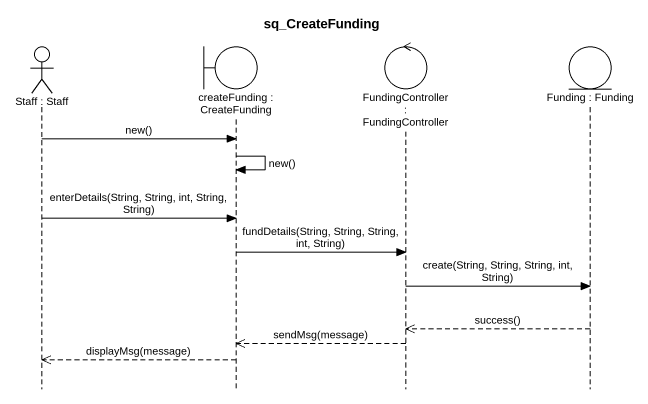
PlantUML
@startuml
title sq_CreateFunding
hide footbox
actor "Staff : Staff" as Staff
boundary "createFunding : CreateFunding" as createFunding
control "FundingController : FundingController" as FundingController
entity "Funding : Funding" as Funding

Staff -> createFunding : new()
createFunding -> createFunding : new()
Staff -> createFunding : enterDetails(String, String, int, String, String)
createFunding -> FundingController : fundDetails(String, String, String, int, String)
FundingController -> Funding : create(String, String, String, int, String)
Funding -->> FundingController : success()
FundingController -->> createFunding : sendMsg(message)
createFunding -->> Staff : displayMsg(message)
@enduml
